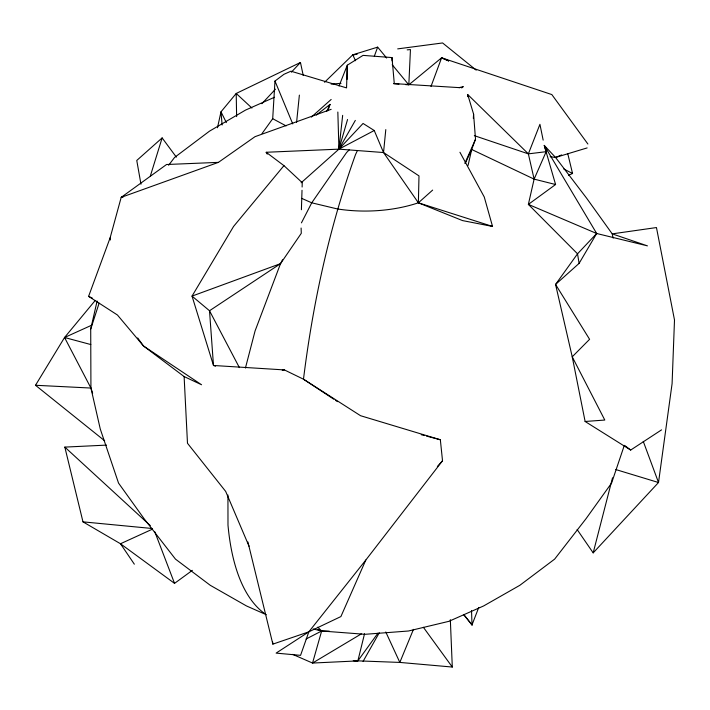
<?xml version="1.0" encoding="UTF-8"?>
<svg xmlns="http://www.w3.org/2000/svg" width="710" height="710" viewBox="0 0 710 710"><rect width="100%" height="100%" fill="white"/><g stroke="black" fill="none" stroke-linecap="round" stroke-linejoin="round"><path stroke-width="1.06" d="M347.083 79.431L347.288 65.196L363.058 55.38L392.009 57.581L394.281 83.611L459.938 87.676M301.404 209.752L302.016 190.271M302.114 187.023L302.256 182.692L283.947 165.643L266.17 152.268L338.927 149.144L383.533 152.535L418.989 175.902L418.376 202.811L462.538 220.588L492.536 226.437L484.264 197.007L459.938 152.268M473.348 118.49L473.579 114.062L467.704 94.501L528.364 153.866L534.124 179.124L528.364 204.391L577.532 253.816L579.111 263.374L555.557 284.444L572.233 356.81L585.12 421.483L630.684 450.051L661.56 429.861M262.043 133.551L272.702 118.703L274.974 81.055L283.947 74.301L290.949 71.195L346.551 87.889L347.288 65.196L339.025 86.043M492.536 226.437L418.376 202.811L383.533 152.535L385.796 129.602M296.594 122.333L299.371 95.113M301.147 182.79L338.927 149.144L342.664 115.348M217.482 127.782L220.987 111.834L236.208 93.463L300.454 62.48L303.241 75.5M266.321 614.736L246.477 605.941L210.258 585.297L175.468 559.116L144.032 518.628L118.534 483.093L100.27 429.017L90.933 388.05L90.711 329.094L97.101 301.04M468.067 165.43L471.706 149.49L475.514 139.222L473.579 114.062M364.541 633.746L357.858 660.895L312.542 663.051L292.68 654.371M577.132 529.536L593.178 552.877L612.526 477.812M245.429 368.037L255.076 330.931L280.521 263.658L282.518 259.771M137.704 337.942L143.464 345.965L201.56 384.758L184.121 376.557L143.464 345.965L117.443 315.009L88.599 296.363L110.148 237.779L121.188 197.362L166.548 164.507L218.423 162.368L254.996 136.684L331.162 109.331M317.752 627.178L321.648 631.004L312.542 663.051L361.301 633.897M383.533 152.535L374.241 130.507L338.927 149.144L347.554 119.502M150.343 176.009L162.137 137.909L176.364 157.141M90.711 329.094L99.107 303.188M327.958 110.707L330.043 104.397L316.305 115.055M624.223 445.649L611.576 483.093L586.087 518.628L554.652 559.116L519.853 585.297L483.643 605.941L448.906 621.33L408.463 631.004L365.055 634.305L321.648 631.004L313.137 628.971M365.81 560.048L308.832 631.838L300.561 655.348L276.101 653.111L308.832 631.838L340.898 616.573L365.81 560.048L442.525 460.772L440.342 439.756L360.565 415.714L303.481 379.202L284.399 369.919L213.488 365.481L192.028 296.105L233.581 226.437L283.947 165.643M374.321 56.241L377.658 47.135L386.657 58.034M430.988 86.487L441.611 57.803L551.83 94.572L587.898 144.032M463.772 614.603L471.999 624.906L478.744 607.467M474.307 135.654L528.364 153.866L539.928 124.321L543.168 140.136M413.46 629.353L399.828 662.421L353.278 660.682M465.254 163.389L471.706 149.49L534.124 179.124L546.167 151.683L544.25 145.408L555.557 157.451L586.655 198.232L612.215 233.865L613.183 238.107M464.917 163.256L475.514 139.222M357.405 150.538L355.488 154.665C329.404 227.129 312.968 302.851 303.481 379.202L333.806 399.215M326.698 111.337L330.043 104.397M301.448 222.86L311.734 202.811L346.578 152.535L349.187 149.916M363.058 661.427L379.273 632.77M337.836 112.029L338.927 149.144L355.337 120.389M579.111 263.374L596.684 233.501L544.25 145.408L555.584 184.52L528.364 204.391L596.684 233.501L647.44 245.864L612.215 233.865L656.457 227.555L674.5 319.988L672.086 383.675L658.516 482.516L593.178 552.877M104.654 440.786L35.5 385.273L64.557 337.498L95.273 300.41M215.556 366.174L213.488 365.481L209.512 310.749L280.521 263.658L301.288 233.306L301.102 228.034M377.889 633.231L357.858 660.895L354.574 660.664M168.607 165.261L174.562 157.451L209.512 131.146L245.509 110.103L274.522 97.252M437.36 466.479L442.525 460.772M261.883 103.695L275.498 89.149M291.384 72.18L300.454 62.48M338.927 149.144L363.058 123.46L374.241 130.507M596.684 233.501L577.532 253.816L555.557 284.444L589.593 339.309L572.233 356.81L604.796 420.045L585.12 421.483M324.577 82.262L352.79 54.812L377.658 47.135M432.647 190.094L418.376 202.811A106.642 61.575 0 0 1 337.454 208.962L311.734 202.811L301.697 198.365M162.137 137.909L136.764 160.46L140.97 184.201M311.37 117.088L331.162 99.462M461.678 87.951L463.31 86.576L459.104 87.65M441.611 57.803L448.649 60.909L441.611 57.803L408.818 84.845L405.534 84.596M106.544 445.108L64.832 447.105L82.981 521.85L120.487 543.753L174.536 583.371L192.366 570.352M306.099 638.991L321.648 631.004L329.245 631.119M152.588 529.092L120.487 543.753L134.341 564.193M92.646 393.225L90.933 388.05L64.557 337.498L91.599 325.251M568.55 175.272L572.544 173.497L567.751 153.608M550.117 156.732L555.557 157.451L561.619 154.931M280.521 263.658L192.028 296.105L209.512 310.749L239.385 367.611M218.423 162.368L121.188 197.362L123.327 196.839M247.905 541.952L272.862 644.13L308.832 631.838M555.557 157.451L587.134 147.92M282.243 370.212L284.399 369.919M355.515 60.749L352.79 54.812L357.174 54.235M397.689 48.883L442.587 42.955L476.224 70.157M528.364 153.866L546.167 151.683M352.79 54.812L354.964 54.617M407.185 49.86L410.451 49.567L408.818 84.845L392.195 64.734M331.144 84.091L340.986 83.345M35.5 385.273L90.933 388.05M393.5 83.682L398.967 84.091M450.335 619.697L452.297 667.045L399.828 662.421L385.779 631.98M82.981 521.85L152.49 528.524M534.124 179.124L555.584 184.52M421.252 434.706L424.429 435.549M426.55 436.109L440.342 439.756M64.557 337.498L90.818 344.554M615.783 469.55L658.516 482.516L643.269 441.389M317.601 629.513L321.648 631.004M88.599 296.363L92.504 298.227M563.811 169.024L572.544 173.497M272.702 118.703L286.121 125.901M335.644 400.422L337.481 401.638M624.543 445.365L630.684 450.051M64.832 447.105L150.334 525.64M251.926 108.044L236.208 93.463L236.625 116.609M463.843 614.709L472.115 625.075M423.373 627.285L452.297 667.045M266.17 152.268L267.262 154.159M226.366 122.608L220.987 111.834L222.123 125.004M249.041 546.221L225.691 491.435L187.484 443.262L184.121 376.557M274.974 81.055L292.742 123.904M154.78 531.728L174.536 583.371M272.631 641.938L272.862 644.13M110.148 237.779L110.387 239.98M471.538 610.653L471.999 624.906M392.009 57.581L392.08 60.829M467.704 94.501L467.721 96.666M227.937 494.994L227.99 525.116A276.607 112.925 -71.6 0 0 263.951 613.085"/></g></svg>
